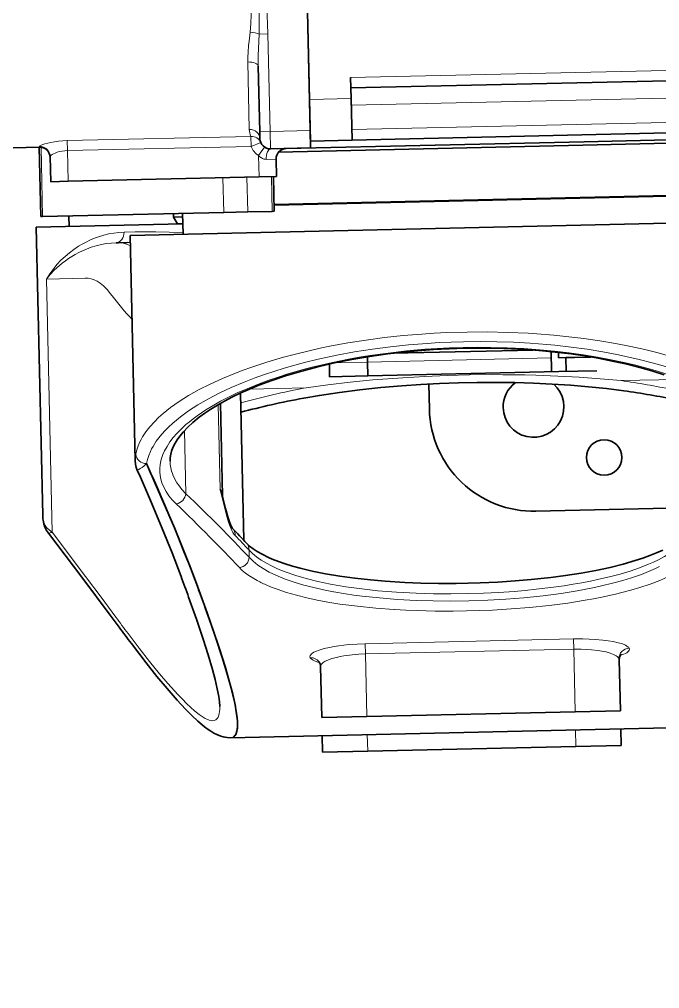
# Model space of a CAD drawing. Header units: inches. Extents: x 185496 to 352137, y 107182 to 179410.
# Drawn here: x 235501.1 to 235685.5, y 166355 to 166634 of the extents above; entities that cross this region are included whole.
import ezdxf

# ---------------------------------------------------------------- set-up
doc = ezdxf.new("R2010")
doc.units = ezdxf.units.IN
doc.header["$MEASUREMENT"] = 0
doc.linetypes.add('DASH', pattern=[0.35, 0.25, -0.1])

# ---------------------------------------------------------------- blocks, each defined once
blk = doc.blocks.new('机器人')
at = {"color": 7, "lineweight": 13}
for p, q in [((-1672.54, 369.02), (-1672.54, 546.02)), ((-1664.54, 369.02), (-1664.54, 546.02)), ((-1657.54, 369.02), (-1657.54, 546.02)), ((-1509.51, 429.52), (-1509.51, 369.52)), ((-1506.58, 429.52), (-1506.58, 369.52)), ((-1590.54, 424.92), (-1590.54, 372.02)), ((-1685.66, 345.52), (-1657.54, 345.52)), ((-1656.26, 287.02), (-1656.26, 339.92)), ((-1653.38, 287.02), (-1653.38, 339.92)), ((-1579.27, 328.79), (-1554.86, 328.79)), ((-1543.64, 280.13), (-1616.54, 280.13))]:
    blk.add_line(p, q, dxfattribs=at)
at = {"color": 7, "lineweight": 35}
for p, q in [((-1669.54, 369.02), (-1669.54, 546.02)), ((-1654.54, 546.02), (-1654.54, 369.02)), ((-1652.54, 494.52), (-1652.54, 435.8)), ((-1628.54, 494.52), (-1628.54, 304.52)), ((-1651.54, 493.52), (-1651.54, 435.42)), ((-1636.54, 479.52), (-1636.54, 430.07)), ((-1636.29, 479.27), (-1636.29, 429.97)), ((-1483.34, 468.92), (-1483.34, 330.12)), ((-1546.54, 419.52), (-1546.54, 463.81)), ((-1652.54, 435.8), (-1652.54, 350.01)), ((-1651.54, 435.42), (-1651.54, 347.78)), ((-1636.54, 430.07), (-1636.54, 346.17)), ((-1636.29, 429.97), (-1636.29, 346.17)), ((-1586.54, 427.02), (-1586.54, 372.02)), ((-1488.54, 369.52), (-1488.54, 429.52)), ((-1478.54, 369.52), (-1478.54, 429.52)), ((-1592.91, 419.75), (-1592.91, 379.29)), ((-1722.54, 357.02), (-1666.54, 357.02)), ((-1712.54, 357.02), (-1657.54, 357.02)), ((-1644.54, 342.02), (-1644.54, 287.02)), ((-1582.42, 335.24), (-1540.09, 335.24)), ((-1634.54, 279.45), (-1634.54, 331.6)), ((-1579.6, 329.41), (-1553.08, 329.41)), ((-1631.54, 319.77), (-1631.54, 277.52)), ((-1563.73, 304.52), (-1628.54, 304.52)), ((-1634.54, 278.9), (-1654.54, 278.9)), ((-1548.65, 277.52), (-1631.54, 277.52))]:
    blk.add_line(p, q, dxfattribs=at)
at = {"color": 7, "lineweight": 13, "ltscale": 0.406061}
blk.add_line((-1583.54, 461.12), (-1583.54, 444.88), dxfattribs=at)
at = {"color": 7, "lineweight": 13, "ltscale": 0.000182245}
blk.add_line((-1508.49, 440.89), (-1508.49, 440.89), dxfattribs=at)
at = {"color": 7, "lineweight": 13, "ltscale": 0.000247438}
blk.add_line((-1504.41, 442.86), (-1504.42, 442.86), dxfattribs=at)
at = {"color": 7, "lineweight": 35, "ltscale": 0.366922}
for p, q in [((-1503.22, 442.52), (-1488.54, 442.52)), ((-1503.22, 356.52), (-1488.54, 356.52))]:
    blk.add_line(p, q, dxfattribs=at)
at = {"color": 7, "lineweight": 35, "ltscale": 0.325}
for p, q in [((-1488.54, 442.52), (-1488.54, 429.52)), ((-1478.54, 442.52), (-1478.54, 429.52)), ((-1488.54, 369.52), (-1488.54, 356.52)), ((-1478.54, 369.52), (-1478.54, 356.52))]:
    blk.add_line(p, q, dxfattribs=at)
at = {"color": 7, "lineweight": 35, "ltscale": 0.119901}
blk.add_line((-1483.34, 442.52), (-1478.54, 442.52), dxfattribs=at)
at = {"color": 7, "lineweight": 13, "ltscale": 0.000681057}
blk.add_line((-1505.55, 438.79), (-1505.56, 438.76), dxfattribs=at)
at = {"color": 7, "lineweight": 35, "ltscale": 0.180444}
blk.add_line((-1590.54, 436.34), (-1590.54, 429.12), dxfattribs=at)
at = {"color": 7, "lineweight": 35, "ltscale": 0.232958}
blk.add_line((-1590.54, 436.34), (-1590.54, 427.02), dxfattribs=at)
at = {"color": 7, "lineweight": 35, "ltscale": 0.275}
for p, q in [((-1586.54, 427.02), (-1586.54, 438.02)), ((-1586.54, 361.02), (-1586.54, 372.02))]:
    blk.add_line(p, q, dxfattribs=at)
at = {"color": 7, "lineweight": 35, "ltscale": 0.037939}
for p, q in [((-1592.06, 427.02), (-1590.54, 427.02)), ((-1592.06, 372.02), (-1590.54, 372.02))]:
    blk.add_line(p, q, dxfattribs=at)
at = {"color": 7, "lineweight": 35, "ltscale": 0.1}
for p, q in [((-1590.54, 429.12), (-1586.54, 429.12)), ((-1586.54, 372.02), (-1590.54, 372.02))]:
    blk.add_line(p, q, dxfattribs=at)
at = {"color": 7, "lineweight": 13, "ltscale": 0.073294}
for p, q in [((-1509.51, 429.52), (-1506.58, 429.52)), ((-1506.58, 369.52), (-1509.51, 369.52))]:
    blk.add_line(p, q, dxfattribs=at)
at = {"color": 7, "lineweight": 13, "ltscale": 0.450781}
for p, q in [((-1506.58, 429.52), (-1488.54, 429.52)), ((-1506.58, 369.52), (-1488.54, 369.52))]:
    blk.add_line(p, q, dxfattribs=at)
at = {"color": 7, "lineweight": 13, "ltscale": 0.119888}
blk.add_line((-1483.34, 429.52), (-1478.54, 429.52), dxfattribs=at)
at = {"color": 7, "lineweight": 35, "ltscale": 0.144809}
blk.add_line((-1592.34, 424.92), (-1586.54, 424.92), dxfattribs=at)
at = {"color": 7, "lineweight": 13, "ltscale": 0.000287271}
blk.add_line((-1593.84, 388.64), (-1593.84, 388.65), dxfattribs=at)
at = {"color": 7, "lineweight": 35, "ltscale": 0.182166}
blk.add_line((-1583.83, 389.52), (-1576.54, 389.52), dxfattribs=at)
at = {"color": 7, "lineweight": 13, "ltscale": 0.000679571}
blk.add_line((-1585.82, 382.07), (-1585.82, 382.09), dxfattribs=at)
at = {"color": 7, "lineweight": 13, "ltscale": 0.000415132}
blk.add_line((-1522.06, 379.08), (-1522.06, 379.06), dxfattribs=at)
at = {"color": 7, "lineweight": 13, "ltscale": 0.000346701}
blk.add_line((-1519.15, 378.14), (-1519.15, 378.12), dxfattribs=at)
at = {"color": 7, "lineweight": 13, "ltscale": 0.037939}
blk.add_line((-1590.54, 372.02), (-1592.06, 372.02), dxfattribs=at)
at = {"color": 7, "lineweight": 13, "ltscale": 0.232949}
blk.add_line((-1590.54, 372.02), (-1590.54, 362.7), dxfattribs=at)
at = {"color": 7, "lineweight": 13, "ltscale": 0.1}
blk.add_line((-1586.54, 372.02), (-1590.54, 372.02), dxfattribs=at)
at = {"color": 7, "lineweight": 35, "ltscale": 0.15}
blk.add_line((-1672.54, 369.02), (-1666.54, 369.02), dxfattribs=at)
at = {"color": 7, "lineweight": 35, "ltscale": 0.3}
for p, q in [((-1654.54, 369.02), (-1666.54, 369.02)), ((-1654.54, 369.02), (-1654.54, 357.02)), ((-1666.54, 357.02), (-1654.54, 357.02))]:
    blk.add_line(p, q, dxfattribs=at)
at = {"color": 7, "lineweight": 13, "ltscale": 0.3}
blk.add_line((-1666.54, 369.02), (-1666.54, 357.02), dxfattribs=at)
at = {"color": 7, "lineweight": 13, "ltscale": 0.119852}
blk.add_line((-1483.34, 369.52), (-1478.54, 369.52), dxfattribs=at)
at = {"color": 7, "lineweight": 35, "ltscale": 0.091776}
blk.add_line((-1586.54, 361.02), (-1590.21, 361.02), dxfattribs=at)
at = {"color": 7, "lineweight": 13, "ltscale": 0.000460098}
blk.add_line((-1524.65, 360.79), (-1524.65, 360.77), dxfattribs=at)
at = {"color": 7, "lineweight": 13, "ltscale": 0.00036748}
blk.add_line((-1521.75, 359.01), (-1521.75, 358.99), dxfattribs=at)
at = {"color": 7, "lineweight": 13, "ltscale": 0.000379708}
blk.add_line((-1505.04, 358.68), (-1505.04, 358.67), dxfattribs=at)
at = {"color": 7, "lineweight": 13, "ltscale": 0.2875}
blk.add_line((-1657.54, 357.02), (-1657.54, 345.52), dxfattribs=at)
at = {"color": 7, "lineweight": 35, "ltscale": 0.125}
for p, q in [((-1657.54, 357.02), (-1652.54, 357.02)), ((-1649.54, 347.02), (-1644.54, 347.02)), ((-1644.54, 342.02), (-1644.54, 347.02)), ((-1644.54, 282.02), (-1644.54, 287.02))]:
    blk.add_line(p, q, dxfattribs=at)
at = {"color": 7, "lineweight": 35, "ltscale": 0.2875}
for p, q in [((-1652.54, 357.02), (-1652.54, 345.52)), ((-1654.54, 267.52), (-1654.54, 279.02))]:
    blk.add_line(p, q, dxfattribs=at)
at = {"color": 7, "lineweight": 35, "ltscale": 0.119843}
blk.add_line((-1483.34, 356.52), (-1478.54, 356.52), dxfattribs=at)
at = {"color": 7, "lineweight": 13, "ltscale": 0.40606}
blk.add_line((-1583.54, 354.17), (-1583.54, 337.92), dxfattribs=at)
at = {"color": 7, "lineweight": 13, "ltscale": 0.070312}
blk.add_line((-1649.54, 347.02), (-1649.54, 344.21), dxfattribs=at)
at = {"color": 7, "lineweight": 35, "ltscale": 0.250003}
blk.add_line((-1634.54, 346.17), (-1644.54, 346.17), dxfattribs=at)
at = {"color": 7, "lineweight": 35, "ltscale": 0.014632}
blk.add_line((-1634.54, 345.58), (-1634.54, 346.17), dxfattribs=at)
at = {"color": 7, "lineweight": 13, "ltscale": 0.064429}
blk.add_line((-1685.66, 342.94), (-1685.66, 345.52), dxfattribs=at)
at = {"color": 7, "lineweight": 13, "ltscale": 0.075}
blk.add_line((-1657.54, 342.52), (-1657.54, 345.52), dxfattribs=at)
at = {"color": 7, "lineweight": 13, "ltscale": 0.125}
blk.add_line((-1652.54, 345.52), (-1657.54, 345.52), dxfattribs=at)
at = {"color": 7, "lineweight": 13, "ltscale": 0.075001}
blk.add_line((-1650.67, 342.02), (-1653.11, 343.77), dxfattribs=at)
at = {"color": 7, "lineweight": 13, "ltscale": 0.250003}
for p, q in [((-1634.54, 345.58), (-1644.54, 345.58)), ((-1634.54, 331.6), (-1644.54, 331.6))]:
    blk.add_line(p, q, dxfattribs=at)
at = {"color": 7, "lineweight": 35, "ltscale": 0.176199}
blk.add_line((-1634.54, 345.58), (-1634.54, 338.54), dxfattribs=at)
at = {"color": 7, "lineweight": 35, "ltscale": 0.472232}
blk.add_line((-1657.54, 342.52), (-1676.43, 342.52), dxfattribs=at)
at = {"color": 7, "lineweight": 35, "ltscale": 0.05}
blk.add_line((-1655.54, 342.52), (-1657.54, 342.52), dxfattribs=at)
at = {"color": 7, "lineweight": 13, "ltscale": 0.074999}
blk.add_line((-1653.38, 339.92), (-1654.46, 342.72), dxfattribs=at)
at = {"color": 7, "lineweight": 13, "ltscale": 0.153165}
blk.add_line((-1644.54, 342.02), (-1650.67, 342.02), dxfattribs=at)
at = {"color": 7, "lineweight": 13, "ltscale": 0.485794}
blk.add_line((-1658.26, 339.52), (-1677.7, 339.52), dxfattribs=at)
at = {"color": 7, "lineweight": 13, "ltscale": 0.07179}
for p, q in [((-1653.38, 339.92), (-1656.26, 339.92)), ((-1656.26, 287.02), (-1653.38, 287.02))]:
    blk.add_line(p, q, dxfattribs=at)
at = {"color": 7, "lineweight": 13, "ltscale": 0.25}
blk.add_line((-1644.54, 338.54), (-1634.54, 338.54), dxfattribs=at)
at = {"color": 7, "lineweight": 35, "ltscale": 0.173254}
blk.add_line((-1634.54, 331.6), (-1634.54, 338.54), dxfattribs=at)
at = {"color": 7, "lineweight": 13, "ltscale": 0.052133}
blk.add_line((-1535.13, 336.68), (-1537.22, 336.68), dxfattribs=at)
at = {"color": 7, "lineweight": 13, "ltscale": 0.000237454}
blk.add_line((-1483.59, 331.04), (-1483.59, 331.04), dxfattribs=at)
at = {"color": 7, "lineweight": 35, "ltscale": 0.000157928}
blk.add_line((-1483.34, 330.12), (-1483.34, 330.12), dxfattribs=at)
at = {"color": 7, "lineweight": 35, "ltscale": 0.001605}
blk.add_line((-1492.4, 327.23), (-1492.46, 327.23), dxfattribs=at)
at = {"color": 7, "lineweight": 13, "ltscale": 0.000489125}
blk.add_line((-1488.58, 326.04), (-1488.6, 326.05), dxfattribs=at)
at = {"color": 7, "lineweight": 35, "ltscale": 0.150003}
blk.add_line((-1628.54, 319.77), (-1634.54, 319.77), dxfattribs=at)
at = {"color": 7, "lineweight": 35, "ltscale": 0.065673}
blk.add_line((-1633.54, 317.14), (-1633.54, 319.77), dxfattribs=at)
at = {"color": 7, "lineweight": 35, "ltscale": 0.056587}
blk.add_line((-1631.54, 318.2), (-1633.54, 317.14), dxfattribs=at)
at = {"color": 7, "lineweight": 35, "ltscale": 0.039177}
blk.add_line((-1631.54, 319.77), (-1631.54, 318.2), dxfattribs=at)
at = {"color": 7, "lineweight": 13, "ltscale": 0.454025}
blk.add_line((-1553.86, 318.86), (-1572.02, 318.86), dxfattribs=at)
at = {"color": 7, "lineweight": 35, "ltscale": 0.025012}
blk.add_line((-1633.54, 317.14), (-1634.54, 317.14), dxfattribs=at)
at = {"color": 7, "lineweight": 13, "ltscale": 0.078836}
blk.add_line((-1629.54, 305.95), (-1629.54, 302.79), dxfattribs=at)
at = {"color": 7, "lineweight": 13, "ltscale": 0.021894}
blk.add_line((-1626.54, 303.65), (-1626.54, 304.52), dxfattribs=at)
at = {"color": 7, "lineweight": 35, "ltscale": 0.062253}
blk.add_line((-1626.54, 303.65), (-1626.54, 301.16), dxfattribs=at)
at = {"color": 7, "lineweight": 35, "ltscale": 0.018521}
blk.add_line((-1626.54, 301.16), (-1626.54, 300.41), dxfattribs=at)
at = {"color": 7, "lineweight": 13, "ltscale": 0.279634}
blk.add_line((-1616.54, 291.32), (-1616.54, 280.13), dxfattribs=at)
at = {"color": 7, "lineweight": 13, "ltscale": 0.220993}
blk.add_line((-1653.38, 287.02), (-1644.54, 287.02), dxfattribs=at)
at = {"color": 7, "lineweight": 35, "ltscale": 0.075015}
blk.add_line((-1634.54, 287.02), (-1631.54, 287.02), dxfattribs=at)
at = {"color": 7, "lineweight": 35, "ltscale": 0.180753}
blk.add_line((-1644.54, 282.02), (-1651.77, 282.02), dxfattribs=at)
at = {"color": 7, "lineweight": 13, "ltscale": 0.005353}
blk.add_line((-1654.54, 279.02), (-1654.76, 279.02), dxfattribs=at)
at = {"color": 7, "lineweight": 13, "ltscale": 0.499216}
blk.add_line((-1634.54, 279.45), (-1654.51, 279.45), dxfattribs=at)
at = {"color": 7, "lineweight": 35, "ltscale": 0.013828}
blk.add_line((-1634.54, 278.9), (-1634.54, 279.45), dxfattribs=at)
at = {"color": 7, "lineweight": 35, "ltscale": 0.003859}
blk.add_line((-1543.7, 279.99), (-1543.64, 280.13), dxfattribs=at)
at = {"color": 7, "lineweight": 13}
for points in [[(-1593.84, 388.65), (-1594, 392.2), (-1594.09, 395.74), (-1594.12, 399.7), (-1594.08, 403.66), (-1593.97, 407.61), (-1593.73, 412.35), (-1593.39, 417.07), (-1592.95, 421.72), (-1592.45, 425.94), (-1591.87, 430.1), (-1591.2, 434.22), (-1590.45, 438.24), (-1589.62, 442.17), (-1588.72, 445.95), (-1587.87, 449.2), (-1586.96, 452.38), (-1585.99, 455.47), (-1584.99, 458.4)], [(-1593.28, 447.95), (-1592.31, 451.89), (-1591.27, 455.73), (-1590.31, 458.95), (-1589.3, 462.08), (-1588.23, 465.12), (-1587.41, 467.29), (-1586.56, 469.41), (-1585.73, 471.36)], [(-1590.5, 446.42), (-1589.53, 450.25), (-1588.48, 453.98), (-1587.52, 457.11), (-1586.5, 460.15), (-1585.42, 463.1), (-1584.59, 465.21), (-1583.74, 467.26), (-1582.9, 469.16)], [(-1531.72, 454.45), (-1532.6, 456.21), (-1533.53, 457.83), (-1534.49, 459.3), (-1535.49, 460.6), (-1536.34, 461.54), (-1537.22, 462.36)], [(-1526.91, 457.32), (-1526.35, 456.04), (-1525.81, 454.7), (-1524.79, 451.89), (-1523.86, 448.9), (-1523.17, 446.37), (-1522.53, 443.73), (-1522.13, 441.89), (-1521.35, 437.95), (-1520.94, 435.55), (-1520.56, 433.11), (-1519.89, 428.13), (-1519.31, 422.73), (-1518.86, 417.08), (-1518.55, 411.74), (-1518.36, 406.35), (-1518.29, 402.64), (-1518.27, 398.84), (-1518.31, 395.06), (-1518.45, 389.87), (-1518.69, 384.72), (-1518.9, 381.42), (-1519.15, 378.14)], [(-1523.25, 399.52), (-1523.29, 403.94), (-1523.4, 408.33), (-1523.6, 412.69), (-1523.8, 415.91), (-1524.05, 419.1), (-1524.45, 423.29), (-1524.89, 427.13), (-1525.24, 429.74), (-1525.63, 432.3), (-1526.05, 434.79), (-1526.51, 437.23), (-1527.16, 440.3), (-1527.89, 443.33), (-1528.69, 446.23), (-1529.56, 448.98), (-1530.5, 451.59), (-1531.1, 453.05), (-1531.72, 454.45)], [(-1529.8, 454.77), (-1529.23, 453.53), (-1528.68, 452.23), (-1527.65, 449.48), (-1526.71, 446.56), (-1526.01, 444.09), (-1525.37, 441.52), (-1524.51, 437.57), (-1524.09, 435.38), (-1523.35, 430.89), (-1522.72, 426.27), (-1522.16, 421.03), (-1521.71, 415.5), (-1521.42, 410.3), (-1521.24, 405.06), (-1521.18, 399.66), (-1521.24, 394.24), (-1521.4, 389.32), (-1521.65, 384.43), (-1522.06, 379.08)], [(-1577.05, 312.83), (-1577.9, 313.91), (-1578.74, 315.05), (-1579.59, 316.27), (-1580.41, 317.54), (-1581.24, 318.89), (-1582.06, 320.29), (-1582.89, 321.82), (-1583.71, 323.4), (-1585.26, 326.63), (-1586.78, 330.17), (-1588.24, 333.96), (-1589.03, 336.17), (-1589.78, 338.42), (-1590.5, 340.71), (-1591.2, 343.05), (-1592.49, 347.83), (-1593.33, 351.32), (-1594.12, 354.88), (-1594.84, 358.51), (-1595.35, 361.31), (-1596.18, 366.51), (-1596.89, 371.77), (-1597.47, 377.09), (-1597.93, 382.46), (-1598.26, 387.88), (-1598.41, 391.44), (-1598.5, 395.02), (-1598.54, 400.91), (-1598.44, 406.79), (-1598.18, 412.65), (-1597.78, 418.48), (-1597.57, 420.95), (-1597.06, 425.8), (-1596.52, 430.15), (-1595.89, 434.44), (-1595.12, 439.02), (-1594.25, 443.52), (-1593.28, 447.95)], [(-1574.24, 315.57), (-1575.12, 316.64), (-1575.98, 317.78), (-1576.83, 318.96), (-1577.66, 320.2), (-1578.51, 321.54), (-1579.34, 322.94), (-1580.18, 324.43), (-1581, 325.97), (-1582.57, 329.16), (-1584.11, 332.65), (-1585.58, 336.38), (-1586.63, 339.29), (-1587.62, 342.28), (-1588.56, 345.33), (-1589.22, 347.67), (-1589.86, 350.05), (-1590.8, 353.9), (-1591.67, 357.84), (-1592.2, 360.53), (-1592.71, 363.27), (-1593.53, 368.36), (-1594.22, 373.5), (-1594.79, 378.71), (-1595.23, 383.97), (-1595.54, 389.27), (-1595.67, 392.73), (-1595.75, 396.26), (-1595.78, 399.78), (-1595.72, 404.6), (-1595.55, 409.42), (-1595.29, 414.22), (-1594.91, 419.01), (-1594.44, 423.72), (-1594.16, 426.03), (-1593.52, 430.71), (-1592.78, 435.33), (-1591.94, 439.88), (-1590.99, 444.35), (-1590.5, 446.42)], [(-1585.82, 382.09), (-1586.04, 388.46), (-1586.16, 394.85), (-1586.18, 401.26), (-1586.11, 407.66), (-1586.03, 410.85), (-1585.81, 417.23), (-1585.66, 420.4), (-1585.29, 426.7), (-1584.81, 432.85), (-1584.24, 438.91), (-1583.54, 444.88)], [(-1506.48, 445.44), (-1506.65, 445.34), (-1506.81, 445.2), (-1507.13, 444.8), (-1507.34, 444.44), (-1507.55, 444.02), (-1507.85, 443.25), (-1508.13, 442.37), (-1508.49, 440.89)], [(-1504.42, 442.87), (-1504.78, 443.94), (-1504.98, 444.39), (-1505.2, 444.77), (-1505.41, 445.07), (-1505.62, 445.29), (-1505.9, 445.47), (-1506.19, 445.52), (-1506.48, 445.44)], [(-1508.49, 440.89), (-1508.76, 439.47), (-1508.99, 437.98), (-1509.23, 435.77), (-1509.37, 433.98), (-1509.46, 432.16), (-1509.51, 429.52)], [(-1503.54, 442.46), (-1503.74, 442.36), (-1503.93, 442.21), (-1504.17, 441.96), (-1504.4, 441.65), (-1504.81, 440.91), (-1505.2, 439.93), (-1505.55, 438.79)], [(-1505.56, 438.76), (-1505.83, 437.61), (-1506.05, 436.39), (-1506.3, 434.59), (-1506.44, 433.13), (-1506.53, 431.65), (-1506.58, 429.52)], [(-1531.72, 344.6), (-1531.15, 345.87), (-1530.61, 347.19), (-1529.58, 349.98), (-1528.65, 352.95), (-1527.74, 356.29), (-1526.9, 359.89), (-1526.46, 362.08), (-1526.04, 364.3), (-1525.31, 368.86), (-1524.69, 373.54), (-1524.14, 378.85), (-1523.71, 384.5), (-1523.45, 389.47), (-1523.3, 394.48), (-1523.25, 399.52)], [(-1551.01, 316.01), (-1552.19, 314.92), (-1553.4, 313.98), (-1554.63, 313.18), (-1555.88, 312.54), (-1557.15, 312.06), (-1558.21, 311.77), (-1559.28, 311.59), (-1560.36, 311.52), (-1561.44, 311.56), (-1562.25, 311.66), (-1563.06, 311.81), (-1564.16, 312.12), (-1565.25, 312.53), (-1566.34, 313.04), (-1567.59, 313.76), (-1568.84, 314.61), (-1570.07, 315.59), (-1571.28, 316.69), (-1572.1, 317.52), (-1572.91, 318.39), (-1573.73, 319.34), (-1574.53, 320.34), (-1575.39, 321.47), (-1576.23, 322.67), (-1577.05, 323.91), (-1577.86, 325.21), (-1579.43, 327.96), (-1580.22, 329.46), (-1581, 331.02), (-1582.51, 334.33), (-1583.95, 337.87), (-1584.99, 340.67), (-1585.98, 343.54), (-1586.9, 346.48), (-1587.56, 348.74), (-1588.19, 351.03), (-1588.82, 353.48), (-1589.42, 355.97), (-1589.98, 358.52), (-1590.51, 361.1), (-1591.02, 363.81), (-1591.49, 366.55), (-1591.98, 369.65), (-1592.41, 372.78), (-1593.02, 378), (-1593.5, 383.29), (-1593.84, 388.64)], [(-1583.54, 354.17), (-1584.27, 360.49), (-1584.88, 366.93), (-1585.36, 373.45), (-1585.61, 377.74), (-1585.82, 382.07)], [(-1522.06, 379.06), (-1522.58, 373.95), (-1523.22, 368.98), (-1523.6, 366.54), (-1524, 364.14), (-1524.65, 360.79)], [(-1519.15, 378.12), (-1519.67, 372.78), (-1520.32, 367.57), (-1520.69, 365.02), (-1521.1, 362.51), (-1521.75, 359.01)], [(-1509.51, 369.52), (-1509.47, 367.16), (-1509.35, 364.82), (-1509.09, 361.89), (-1508.91, 360.52), (-1508.7, 359.24), (-1508.37, 357.63), (-1507.98, 356.19)], [(-1506.58, 369.52), (-1506.54, 367.6), (-1506.42, 365.7), (-1506.16, 363.32), (-1505.98, 362.21), (-1505.77, 361.17), (-1505.44, 359.85), (-1505.04, 358.68)], [(-1524.65, 360.77), (-1525.29, 357.86), (-1525.99, 355.06), (-1526.79, 352.21), (-1527.67, 349.5), (-1528.63, 346.94), (-1529.2, 345.58), (-1529.8, 344.27)], [(-1521.75, 358.99), (-1522.39, 355.94), (-1523.09, 353.01), (-1523.9, 350.03), (-1524.78, 347.19), (-1525.74, 344.51), (-1526.32, 343.08), (-1526.91, 341.72)], [(-1505.04, 358.67), (-1504.7, 357.91), (-1504.34, 357.3), (-1504.06, 356.96), (-1503.78, 356.71), (-1503.5, 356.57), (-1503.22, 356.52)], [(-1507.98, 356.18), (-1507.59, 355.11), (-1507.37, 354.66), (-1507.15, 354.28), (-1506.94, 353.98), (-1506.71, 353.75), (-1506.43, 353.57), (-1506.14, 353.52), (-1505.85, 353.6)], [(-1505.85, 353.6), (-1505.69, 353.7), (-1505.53, 353.84), (-1505.31, 354.1), (-1505.1, 354.43), (-1504.81, 355.03), (-1504.55, 355.75), (-1504.41, 356.19)], [(-1703.43, 345.52), (-1701.82, 345.5), (-1698.63, 345.42), (-1695.2, 345.35), (-1693.49, 345.35), (-1690.96, 345.4), (-1688.43, 345.48), (-1685.66, 345.52)], [(-1649.54, 344.21), (-1649.57, 343.85), (-1649.65, 343.49), (-1649.79, 343.14), (-1649.98, 342.8), (-1650.3, 342.39), (-1650.67, 342.02)], [(-1537.22, 336.68), (-1536.18, 337.67), (-1535.18, 338.83), (-1534.21, 340.14), (-1533.29, 341.61), (-1532.49, 343.05), (-1531.72, 344.6)], [(-1529.8, 344.27), (-1530.77, 342.38), (-1531.79, 340.66), (-1532.85, 339.14), (-1533.41, 338.44), (-1533.98, 337.8), (-1534.55, 337.21), (-1535.13, 336.68)], [(-1703.43, 342.94), (-1702.26, 343), (-1699.9, 343.07), (-1695.38, 343.11), (-1690.96, 343.1), (-1687.42, 343.03), (-1685.66, 342.94)], [(-1686.28, 340.37), (-1688.73, 340.64), (-1691.2, 340.8), (-1693.69, 340.87), (-1696.18, 340.86), (-1697.85, 340.8), (-1699.52, 340.7), (-1701.17, 340.56), (-1702.81, 340.37)], [(-1685.66, 342.94), (-1681.54, 342.69), (-1679.5, 342.59), (-1677.97, 342.54), (-1676.43, 342.52)], [(-1677.7, 339.52), (-1679.11, 339.56), (-1680.53, 339.66), (-1682.43, 339.86), (-1683.71, 340.02), (-1686.28, 340.37)], [(-1528.37, 338.85), (-1529.27, 337.37), (-1529.92, 336.42), (-1530.62, 335.51)], [(-1541.51, 332.77), (-1541.92, 332.45), (-1542.42, 332.14), (-1543, 331.86), (-1544.1, 331.41), (-1545.38, 330.98), (-1546.74, 330.59), (-1548.17, 330.23), (-1551.27, 329.54), (-1554.86, 328.79)], [(-1488.59, 326.05), (-1488.91, 326.41), (-1489.36, 326.71), (-1489.93, 326.94), (-1490.41, 327.06), (-1490.96, 327.15), (-1491.64, 327.21), (-1492.4, 327.23)], [(-1514, 301.31), (-1509.73, 304.41), (-1505.83, 307.33), (-1502.22, 310.14), (-1499.35, 312.47), (-1496.14, 315.22), (-1494.73, 316.51), (-1493.46, 317.72), (-1492.34, 318.85), (-1491.36, 319.9), (-1490.26, 321.21), (-1489.4, 322.4), (-1489.07, 322.94), (-1488.8, 323.45), (-1488.53, 324.09), (-1488.38, 324.66), (-1488.34, 325.18), (-1488.37, 325.51), (-1488.58, 326.04)], [(-1629.54, 305.95), (-1629.51, 308.92), (-1629.43, 311.98), (-1629.26, 315.82), (-1629.03, 319.77)], [(-1553.86, 318.86), (-1555.12, 317.74), (-1556.41, 316.78), (-1557.07, 316.36), (-1557.73, 315.98), (-1558.4, 315.65), (-1559.07, 315.36), (-1559.75, 315.11), (-1560.43, 314.91), (-1561.4, 314.69), (-1562.37, 314.56), (-1563.35, 314.52)], [(-1562.77, 307.74), (-1563.93, 308.02), (-1565.09, 308.42), (-1566.24, 308.92), (-1566.97, 309.3), (-1567.69, 309.72), (-1569.13, 310.68), (-1570.55, 311.81), (-1571.96, 313.09), (-1573.11, 314.28), (-1574.24, 315.57)], [(-1565.6, 304.75), (-1566.76, 305.04), (-1567.91, 305.45), (-1569.06, 305.97), (-1569.79, 306.36), (-1570.51, 306.79), (-1571.95, 307.79), (-1573.37, 308.95), (-1574.77, 310.27), (-1575.92, 311.5), (-1577.05, 312.83)], [(-1562.77, 307.74), (-1562.15, 307.04), (-1561.69, 306.42), (-1561.36, 305.91), (-1561.14, 305.51), (-1560.97, 305.11), (-1560.96, 305.06), (-1560.96, 305.05), (-1560.96, 305.05), (-1560.96, 305.05)], [(-1625.56, 304.52), (-1625.99, 303.7), (-1626.3, 302.86), (-1626.48, 302.02), (-1626.54, 301.16)], [(-1565.59, 304.75), (-1564.59, 304.58), (-1563.73, 304.52)], [(-1629.54, 302.79), (-1629.49, 301.3), (-1629.35, 299.84), (-1629.13, 298.43), (-1628.79, 296.9), (-1628.37, 295.42), (-1627.88, 293.99), (-1627.42, 292.87), (-1626.93, 291.78), (-1626.37, 290.68), (-1625.77, 289.62), (-1624.88, 288.22), (-1623.94, 286.9), (-1622.95, 285.66), (-1621.86, 284.45), (-1620.72, 283.32), (-1619.56, 282.29), (-1618.07, 281.14), (-1616.54, 280.13)], [(-1626.54, 300.41), (-1626.49, 298.97), (-1626.36, 297.56), (-1626.14, 296.19), (-1625.8, 294.69), (-1625.39, 293.24), (-1624.91, 291.84), (-1624.46, 290.73), (-1623.97, 289.66), (-1623.43, 288.59), (-1622.86, 287.57), (-1622.28, 286.61), (-1621.67, 285.7), (-1621.03, 284.81), (-1620.37, 283.97), (-1619.01, 282.42), (-1617.79, 281.21), (-1616.54, 280.13)], [(-1611.91, 298.5), (-1613.13, 297.55), (-1614.17, 296.56), (-1614.62, 296.06), (-1615.02, 295.56), (-1615.57, 294.74), (-1615.99, 293.9), (-1616.3, 293.06), (-1616.48, 292.19), (-1616.54, 291.32)], [(-1543.64, 280.13), (-1530.73, 289.46), (-1524.64, 293.8), (-1518.78, 297.92)], [(-1654.76, 279.02), (-1654.81, 279.04), (-1654.84, 279.06), (-1654.92, 279.15), (-1655.09, 279.47), (-1655.28, 279.97), (-1655.47, 280.6), (-1655.67, 281.39), (-1655.85, 282.31), (-1656.01, 283.36), (-1656.14, 284.49), (-1656.23, 285.75), (-1656.26, 287.02)], [(-1651.77, 282.02), (-1651.88, 282.05), (-1651.99, 282.14), (-1652.12, 282.29), (-1652.33, 282.6), (-1652.54, 283), (-1652.76, 283.51), (-1652.96, 284.09), (-1653.13, 284.76), (-1653.27, 285.47), (-1653.35, 286.24), (-1653.38, 287.02)], [(-1547.83, 277.55), (-1546.92, 277.68), (-1546.26, 277.87), (-1545.64, 278.15), (-1545.08, 278.52), (-1544.73, 278.82), (-1544.41, 279.15), (-1543.94, 279.72), (-1543.8, 279.93)], [(-1543.7, 279.99), (-1543.65, 279.94), (-1543.59, 279.81), (-1543.5, 279.51), (-1543.37, 279.08), (-1543.36, 279.05), (-1543.36, 279.04), (-1543.37, 279.03), (-1543.37, 279.03)]]:
    blk.add_lwpolyline(points, dxfattribs=at)
at = {"color": 7, "lineweight": 35}
for points in [[(-1584.96, 457.36), (-1586.16, 453.82), (-1587.21, 450.36), (-1588.21, 446.75), (-1589.14, 442.98), (-1590.12, 438.48), (-1590.87, 434.58), (-1591.54, 430.58), (-1592.18, 426.12), (-1592.63, 422.45), (-1593.07, 418.06), (-1593.42, 413.6), (-1593.68, 409.12), (-1593.83, 404.62), (-1593.89, 400.12), (-1593.86, 395.6), (-1593.73, 391.07), (-1593.62, 388.81)], [(-1534.46, 455.76), (-1533.71, 453.98), (-1532.99, 452.05), (-1532.3, 449.99), (-1531.64, 447.79), (-1530.72, 444.29), (-1529.87, 440.5), (-1529.1, 436.42), (-1528.41, 432.12), (-1527.82, 427.62), (-1527.36, 423.34), (-1526.88, 417.7), (-1526.6, 413.09), (-1526.38, 408.06), (-1526.27, 402.96), (-1526.25, 399.52)], [(-1580.58, 445.61), (-1581.33, 440.61), (-1581.98, 435.51), (-1582.53, 430.32), (-1583, 425.04), (-1583.37, 419.67), (-1583.66, 414.27), (-1583.85, 408.86), (-1583.96, 403.45), (-1583.97, 398.04), (-1583.91, 392.62), (-1583.75, 387.2), (-1583.51, 381.77)], [(-1503.22, 442.52), (-1503.76, 442.58), (-1504.28, 442.78), (-1504.66, 443.04), (-1504.8, 443.19)], [(-1534.46, 343.29), (-1533.71, 345.06), (-1532.99, 346.99), (-1532.3, 349.05), (-1531.64, 351.25), (-1530.71, 354.76), (-1529.86, 358.58), (-1529.09, 362.64), (-1528.41, 366.94), (-1527.82, 371.43), (-1527.36, 375.71), (-1526.88, 381.35), (-1526.6, 385.96), (-1526.38, 390.99), (-1526.27, 396.09), (-1526.25, 399.52)], [(-1563.35, 314.52), (-1564.27, 314.57), (-1565.31, 314.76), (-1566.21, 315.02), (-1567.25, 315.44), (-1568.45, 316.08), (-1569.39, 316.68), (-1570.47, 317.48), (-1571.7, 318.56), (-1572.99, 319.85), (-1574.33, 321.38), (-1575.76, 323.22), (-1576.9, 324.87), (-1578.03, 326.65), (-1579.15, 328.57), (-1580.25, 330.63), (-1581.38, 332.93), (-1582.48, 335.36), (-1583.54, 337.92), (-1584.57, 340.61), (-1585.89, 344.4), (-1587.19, 348.6), (-1588.39, 353.01), (-1589.5, 357.66), (-1590.51, 362.53), (-1591.4, 367.55), (-1592.15, 372.69), (-1592.78, 377.94), (-1593.27, 383.31), (-1593.62, 388.81)], [(-1583.51, 381.77), (-1583.12, 375.66), (-1582.62, 369.65), (-1582, 363.75), (-1581.26, 357.97), (-1580.58, 353.43)], [(-1504.2, 356.3), (-1504.6, 356.05), (-1504.81, 355.85)], [(-1539.22, 336.01), (-1538.38, 336.85), (-1537.55, 337.87), (-1536.74, 339.01), (-1535.91, 340.4), (-1534.96, 342.22), (-1534.46, 343.29)], [(-1552.47, 329.47), (-1549.3, 330.17), (-1546.93, 330.77), (-1545.45, 331.23), (-1544.44, 331.62), (-1543.75, 331.95), (-1543.56, 332.07), (-1543.54, 332.09), (-1543.54, 332.09), (-1543.55, 332.09)], [(-1526.91, 321.68), (-1519.44, 324.2), (-1512.63, 326.39), (-1506.51, 328.25), (-1502, 329.52), (-1497.98, 330.55), (-1494.44, 331.33), (-1492.85, 331.64), (-1491.38, 331.88), (-1490.18, 332.04), (-1489.07, 332.15), (-1487.75, 332.22), (-1486.6, 332.2), (-1485.62, 332.09), (-1484.82, 331.9), (-1484.46, 331.76), (-1484.16, 331.59), (-1483.93, 331.42), (-1483.59, 331.04)], [(-1554.86, 328.79), (-1554.51, 329.02), (-1554.15, 329.19), (-1553.61, 329.36), (-1553.08, 329.41)], [(-1490.95, 331.96), (-1493.24, 331.59), (-1495.83, 331.07), (-1498.7, 330.39), (-1501.05, 329.8), (-1503.55, 329.12), (-1509.02, 327.52), (-1514.67, 325.75), (-1520.85, 323.72)], [(-1511.08, 302.19), (-1505.49, 306.29), (-1501.48, 309.33), (-1497.9, 312.18), (-1494.5, 315), (-1491.82, 317.38), (-1489.94, 319.16), (-1488.28, 320.85), (-1487.19, 322.07), (-1486.25, 323.22), (-1485.33, 324.49), (-1484.8, 325.34), (-1484.32, 326.22), (-1483.85, 327.32), (-1483.63, 328.01), (-1483.5, 328.56), (-1483.4, 329.13), (-1483.34, 330.12)], [(-1495.23, 327), (-1497.49, 326.63), (-1500.16, 326.08), (-1503.08, 325.38), (-1507.38, 324.23), (-1511.84, 322.92), (-1517.64, 321.11), (-1524.09, 318.98)], [(-1492.46, 327.23), (-1493.76, 327.17), (-1495.23, 327)], [(-1526.91, 321.66), (-1531.01, 320.22), (-1535.2, 318.7), (-1539.59, 317.05), (-1544.09, 315.33), (-1553.24, 311.68), (-1562.77, 307.74)], [(-1530.09, 316.93), (-1536.9, 314.5), (-1544.01, 311.84), (-1551.43, 308.93), (-1558.93, 305.89), (-1560.96, 305.05)], [(-1563.73, 304.52), (-1562.68, 304.59), (-1561.74, 304.78), (-1560.96, 305.05)], [(-1543.37, 279.03), (-1530.55, 288.35), (-1519.42, 296.29), (-1515.92, 298.76)], [(-1543.37, 279.03), (-1544.22, 278.49), (-1545.13, 278.08), (-1546.08, 277.79), (-1547.21, 277.6), (-1547.6, 277.56)], [(-1543.8, 279.93), (-1543.78, 279.96), (-1543.75, 279.97), (-1543.7, 279.99)]]:
    blk.add_lwpolyline(points, dxfattribs=at)
blk.add_circle((-1561.54, 439.52), 5.1, dxfattribs=at)
at = {"color": 7, "lineweight": 13}
for centre, radius, start, end in [((-1503.21, 441.64), 0.88, 90.5945, 111.8086), ((-1655.54, 345.52), 6, 291.1031, 324.3147), ((-1561.26, 357.36), 37.73, 330.6198, 335.516), ((-1658.27, 344.74), 5.22, 270.0184, 292.6462), ((-1263.27, 31.58), 410.04, 131.9204, 132.7322), ((-1542.54, 345.13), 15.32, 312.1842, 321.0822), ((-1799.97, 700.28), 490.88, 304.9477, 305.632), ((-1548.65, 288.02), 10.5, 270.0012, 274.486), ((-1547.81, 280.31), 2.75, 269.6055, 274.3732)]:
    blk.add_arc(centre, radius, start, end, dxfattribs=at)
at = {"color": 7, "lineweight": 35}
for centre, radius, start, end in [((-1576.54, 419.52), 8.75, 270, 137.1762), ((-1576.54, 419.52), 30, 270, 0), ((-1576.54, 419.52), 8.75, 215.7083, 270), ((-1503.23, 354.23), 2.29, 89.8371, 115.1088), ((-1649.54, 350.02), 3, 180, 270), ((-1655.54, 345.52), 3, 270, 360), ((-1264.03, 28.61), 412.58, 131.8351, 132.6459), ((-1548.85, 312.13), 17.72, 101.7844, 109.8346), ((-1553.08, 326.8), 2.61, 84.1272, 89.9975), ((-1299.56, -336.11), 695.95, 108.5398, 109.06718), ((-1305.14, -331.03), 685.9, 108.616, 109.14523), ((-1793.19, 694.66), 483.34, 305.0057, 305.7084), ((-1651.54, 279.02), 3, 90, 180), ((-1548.65, 291.28), 13.76, 270.0009, 274.3763)]:
    blk.add_arc(centre, radius, start, end, dxfattribs=at)
for centre, major_axis, ratio, start_param, end_param in [((-1550.84, 416.25), (-5.71, -96.6), 0.338763, 4.25678, 4.423578), ((-1546.72, 388.46), (4.12, -104.65), 0.355076, 5.039753, 5.231943), ((-1820.74, 160.28), (337.22, 170.63), 0.063113, 0.006373, 0.180772), ((-2825.97, -611.73), (1360.97, 939.22), 0.072339, 0.256854, 0.334549)]:
    blk.add_ellipse(centre, major_axis=major_axis, ratio=ratio, start_param=start_param, end_param=end_param, dxfattribs=at)
at = {"color": 7, "lineweight": 13}
for centre, major_axis, ratio, start_param, end_param in [((-1553.11, 415.83), (-5.81, -95.68), 0.349618, 4.259148, 4.425187), ((-1503.54, 445.44), (1.3, -2.7), 0.975369, 4.272179, 5.823445), ((-1502.91, 353.6), (1.3, -2.7), 0.976079, 3.13791, 4.274229), ((-1547.48, 390.47), (3.63, -106.1), 0.372014, 5.0488, 5.247095), ((-1649.54, 345.52), (-3, 0), 0.4375, 6.283185, 7.853982), ((-1685.66, 340.37), (-0.37, -2.98), 0.205152, 3.691982, 4.73821), ((-1676.43, 339.52), (0, -3), 0.421181, 3.141593, 4.712389), ((-1655.54, 339.52), (0, 3), 0.906977, 0, 1.570796), ((-1653.38, 339.92), (1.08, -2.8), 0.951302, 3.141593, 4.36053), ((-1687.15, 38.75), (-213.9, -328.98), 0.167939, 3.700755, 3.811922), ((-1537.22, 333.78), (2, -2.24), 0.929645, 2.375221, 3.141593), ((-1535.13, 333.78), (2, -2.23), 0.92973, 0.876227, 2.374662), ((-1802.44, -201.06), (-336.42, -566.82), 0.146378, 3.576304, 3.658626), ((-1541.51, 329.88), (2.03, -2.21), 0.92401, 2.357949, 3.141391), ((-2256.77, -69.5), (773.25, 400.43), 0.042077, 6.261551, 6.286772), ((-1553.86, 316.01), (2.12, -2.12), 0.904824, 0.836675, 2.307623), ((-1565.59, 307.74), (-0.57, -2.94), 0.940188, 0.2037, 1.751374), ((-2106.32, 173.28), (509.59, 144.94), 0.102737, 6.007585, 6.078101), ((-1629.54, 300.41), (3, 0), 0.792854, 0, 1.570796), ((-1651.77, 279.02), (0, 3), 0.994647, 0, 1.570796)]:
    blk.add_ellipse(centre, major_axis=major_axis, ratio=ratio, start_param=start_param, end_param=end_param, dxfattribs=at)

msp = doc.modelspace()

# ---------------------------------------------------------------- linework, layer by layer
at = {"color": 5, "linetype": 'DASH'}
msp.add_circle((235825, 166706.46, 276290.76), 1900, dxfattribs=at)

# ---------------------------------------------------------------- block references
at = {"rotation": 271.3046472960784}
msp.add_blockref('机器人', (235265.63, 164936.72, 276290.76), dxfattribs=at)

doc.saveas('drawing.dxf')
